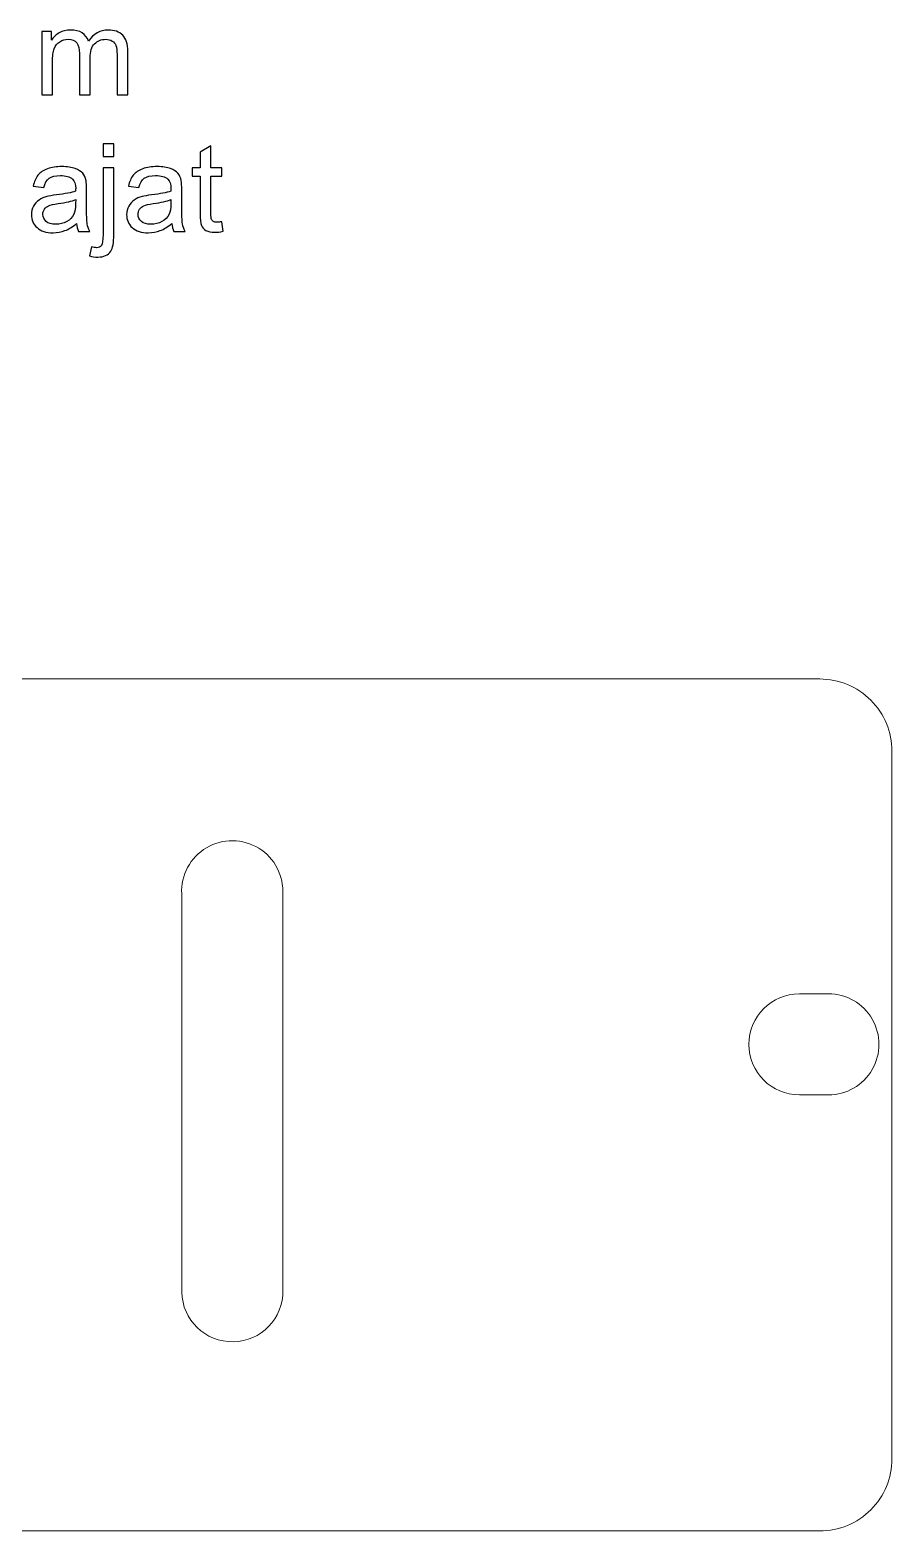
# Model space of a CAD drawing. Header units: millimetres. Extents: x -86 to 86, y -30 to 76.
# Drawn here: x 25.9 to 85.6, y -29.5 to 74.4 of the extents above; entities that cross this region are included whole.
import ezdxf

# ---------------------------------------------------------------- set-up
doc = ezdxf.new("R2010")
doc.units = ezdxf.units.MM
doc.header["$MEASUREMENT"] = 0
doc.layers.add('Layer 1', color=7, linetype='Continuous')
doc.layers.add('VISIBLE', color=7, linetype='Continuous')

msp = doc.modelspace()

# ---------------------------------------------------------------- linework, layer by layer
at = {"layer": 'Layer 1', "color": 250}
for points, knots in [([(26.7143, 69.9536), (26.7143, 69.9536), (26.7143, 74.3478), (26.7143, 74.3478), (26.7143, 74.3478), (26.7143, 74.3478), (27.3832, 74.3478), (27.3832, 74.3478), (27.3832, 74.3478), (27.3832, 74.3478), (27.3832, 73.7269), (27.3832, 73.7269), (27.3832, 73.7269), (27.52, 73.9414), (27.7035, 74.115), (27.9321, 74.2448), (27.9321, 74.2448), (28.1607, 74.376), (28.4203, 74.441), (28.7124, 74.441), (28.7124, 74.441), (29.037, 74.441), (29.3037, 74.3732), (29.5111, 74.2392), (29.5111, 74.2392), (29.7186, 74.1037), (29.8653, 73.916), (29.95, 73.6733), (29.95, 73.6733), (30.2999, 74.1855), (30.7529, 74.441), (31.3117, 74.441), (31.3117, 74.441), (31.7492, 74.441), (32.0864, 74.321), (32.3207, 74.0797), (32.3207, 74.0797), (32.5563, 73.8384), (32.6749, 73.4673), (32.6749, 72.9663), (32.6749, 72.9663), (32.6749, 72.9663), (32.6749, 69.9536), (32.6749, 69.9536), (32.6749, 69.9536), (32.6749, 69.9536), (31.9298, 69.9536), (31.9298, 69.9536), (31.9298, 69.9536), (31.9298, 69.9536), (31.9298, 72.7194), (31.9298, 72.7194), (31.9298, 72.7194), (31.9298, 73.0157), (31.9044, 73.2302), (31.8564, 73.3614), (31.8564, 73.3614), (31.8084, 73.4927), (31.7209, 73.5971), (31.5925, 73.6775), (31.5925, 73.6775), (31.4655, 73.758), (31.316, 73.7975), (31.1452, 73.7975), (31.1452, 73.7975), (30.8348, 73.7975), (30.5779, 73.6945), (30.3733, 73.4899), (30.3733, 73.4899), (30.1687, 73.2838), (30.0671, 72.955), (30.0671, 72.5035), (30.0671, 72.5035), (30.0671, 72.5035), (30.0671, 69.9536), (30.0671, 69.9536), (30.0671, 69.9536), (30.0671, 69.9536), (29.322, 69.9536), (29.322, 69.9536), (29.322, 69.9536), (29.322, 69.9536), (29.322, 72.8055), (29.322, 72.8055), (29.322, 72.8055), (29.322, 73.1357), (29.2614, 73.384), (29.14, 73.5491), (29.14, 73.5491), (29.0187, 73.7142), (28.8197, 73.7975), (28.5445, 73.7975), (28.5445, 73.7975), (28.3357, 73.7975), (28.1424, 73.7424), (27.9646, 73.6324), (27.9646, 73.6324), (27.7868, 73.5223), (27.6583, 73.3614), (27.5779, 73.1484), (27.5779, 73.1484), (27.4989, 72.9367), (27.4594, 72.6305), (27.4594, 72.2311), (27.4594, 72.2311), (27.4594, 72.2311), (27.4594, 69.9536), (27.4594, 69.9536), (27.4594, 69.9536), (27.4594, 69.9536), (26.7143, 69.9536), (26.7143, 69.9536)], [0, 0, 0, 0, 0.03448276, 0.03448276, 0.03448276, 0.03448276, 0.06896552, 0.06896552, 0.06896552, 0.06896552, 0.10344828, 0.10344828, 0.10344828, 0.10344828, 0.13793103, 0.13793103, 0.13793103, 0.13793103, 0.17241379, 0.17241379, 0.17241379, 0.17241379, 0.20689655, 0.20689655, 0.20689655, 0.20689655, 0.24137931, 0.24137931, 0.24137931, 0.24137931, 0.27586207, 0.27586207, 0.27586207, 0.27586207, 0.31034483, 0.31034483, 0.31034483, 0.31034483, 0.34482759, 0.34482759, 0.34482759, 0.34482759, 0.37931034, 0.37931034, 0.37931034, 0.37931034, 0.4137931, 0.4137931, 0.4137931, 0.4137931, 0.44827586, 0.44827586, 0.44827586, 0.44827586, 0.48275862, 0.48275862, 0.48275862, 0.48275862, 0.51724138, 0.51724138, 0.51724138, 0.51724138, 0.55172414, 0.55172414, 0.55172414, 0.55172414, 0.5862069, 0.5862069, 0.5862069, 0.5862069, 0.62068966, 0.62068966, 0.62068966, 0.62068966, 0.65517241, 0.65517241, 0.65517241, 0.65517241, 0.68965517, 0.68965517, 0.68965517, 0.68965517, 0.72413793, 0.72413793, 0.72413793, 0.72413793, 0.75862069, 0.75862069, 0.75862069, 0.75862069, 0.79310345, 0.79310345, 0.79310345, 0.79310345, 0.82758621, 0.82758621, 0.82758621, 0.82758621, 0.86206897, 0.86206897, 0.86206897, 0.86206897, 0.89655172, 0.89655172, 0.89655172, 0.89655172, 0.93103448, 0.93103448, 0.93103448, 0.93103448, 1, 1, 1, 1]), ([(30.9604, 65.6935), (30.9604, 65.6935), (30.9604, 66.5571), (30.9604, 66.5571), (30.9604, 66.5571), (30.9604, 66.5571), (31.7054, 66.5571), (31.7054, 66.5571), (31.7054, 66.5571), (31.7054, 66.5571), (31.7054, 65.6935), (31.7054, 65.6935), (31.7054, 65.6935), (31.7054, 65.6935), (30.9604, 65.6935), (30.9604, 65.6935)], [0, 0, 0, 0, 0.2, 0.2, 0.2, 0.2, 0.4, 0.4, 0.4, 0.4, 0.6, 0.6, 0.6, 0.6, 1, 1, 1, 1]), ([(39.1716, 61.1595), (39.1716, 61.1595), (39.2732, 60.502), (39.2732, 60.502), (39.2732, 60.502), (39.0644, 60.4582), (38.8767, 60.4356), (38.713, 60.4356), (38.713, 60.4356), (38.4435, 60.4356), (38.2347, 60.478), (38.0851, 60.564), (38.0851, 60.564), (37.9369, 60.6501), (37.8325, 60.7616), (37.7718, 60.9013), (37.7718, 60.9013), (37.7111, 61.041), (37.6815, 61.3345), (37.6815, 61.7818), (37.6815, 61.7818), (37.6815, 61.7818), (37.6815, 64.3134), (37.6815, 64.3134), (37.6815, 64.3134), (37.6815, 64.3134), (37.1312, 64.3134), (37.1312, 64.3134), (37.1312, 64.3134), (37.1312, 64.3134), (37.1312, 64.8891), (37.1312, 64.8891), (37.1312, 64.8891), (37.1312, 64.8891), (37.6815, 64.8891), (37.6815, 64.8891), (37.6815, 64.8891), (37.6815, 64.8891), (37.6815, 65.9757), (37.6815, 65.9757), (37.6815, 65.9757), (37.6815, 65.9757), (38.4266, 66.423), (38.4266, 66.423), (38.4266, 66.423), (38.4266, 66.423), (38.4266, 64.8891), (38.4266, 64.8891), (38.4266, 64.8891), (38.4266, 64.8891), (39.1716, 64.8891), (39.1716, 64.8891), (39.1716, 64.8891), (39.1716, 64.8891), (39.1716, 64.3134), (39.1716, 64.3134), (39.1716, 64.3134), (39.1716, 64.3134), (38.4266, 64.3134), (38.4266, 64.3134), (38.4266, 64.3134), (38.4266, 64.3134), (38.4266, 61.7395), (38.4266, 61.7395), (38.4266, 61.7395), (38.4266, 61.5264), (38.4393, 61.3895), (38.4661, 61.3289), (38.4661, 61.3289), (38.4915, 61.2682), (38.5338, 61.2202), (38.5931, 61.1835), (38.5931, 61.1835), (38.6524, 61.1482), (38.737, 61.1299), (38.8471, 61.1299), (38.8471, 61.1299), (38.9289, 61.1299), (39.0376, 61.1398), (39.1716, 61.1595)], [0, 0, 0, 0, 0.04761905, 0.04761905, 0.04761905, 0.04761905, 0.0952381, 0.0952381, 0.0952381, 0.0952381, 0.14285714, 0.14285714, 0.14285714, 0.14285714, 0.19047619, 0.19047619, 0.19047619, 0.19047619, 0.23809524, 0.23809524, 0.23809524, 0.23809524, 0.28571429, 0.28571429, 0.28571429, 0.28571429, 0.33333333, 0.33333333, 0.33333333, 0.33333333, 0.38095238, 0.38095238, 0.38095238, 0.38095238, 0.42857143, 0.42857143, 0.42857143, 0.42857143, 0.47619048, 0.47619048, 0.47619048, 0.47619048, 0.52380952, 0.52380952, 0.52380952, 0.52380952, 0.57142857, 0.57142857, 0.57142857, 0.57142857, 0.61904762, 0.61904762, 0.61904762, 0.61904762, 0.66666667, 0.66666667, 0.66666667, 0.66666667, 0.71428571, 0.71428571, 0.71428571, 0.71428571, 0.76190476, 0.76190476, 0.76190476, 0.76190476, 0.80952381, 0.80952381, 0.80952381, 0.80952381, 0.85714286, 0.85714286, 0.85714286, 0.85714286, 0.9047619, 0.9047619, 0.9047619, 0.9047619, 1, 1, 1, 1]), ([(29.1259, 61.0452), (28.8493, 60.8096), (28.5826, 60.6445), (28.3272, 60.5471), (28.3272, 60.5471), (28.0718, 60.4497), (27.7981, 60.4018), (27.5045, 60.4018), (27.5045, 60.4018), (27.0219, 60.4018), (26.6508, 60.5189), (26.3912, 60.7545), (26.3912, 60.7545), (26.1315, 60.9888), (26.0017, 61.2894), (26.0017, 61.6548), (26.0017, 61.6548), (26.0017, 61.8693), (26.0511, 62.0655), (26.1485, 62.2433), (26.1485, 62.2433), (26.2472, 62.4211), (26.3756, 62.5622), (26.5337, 62.6694), (26.5337, 62.6694), (26.6931, 62.7767), (26.8709, 62.8585), (27.0699, 62.9136), (27.0699, 62.9136), (27.2167, 62.9517), (27.4382, 62.9883), (27.7331, 63.025), (27.7331, 63.025), (28.3343, 63.0956), (28.7788, 63.1817), (29.0624, 63.2804), (29.0624, 63.2804), (29.0652, 63.382), (29.0666, 63.447), (29.0666, 63.4738), (29.0666, 63.4738), (29.0666, 63.7757), (28.9961, 63.9888), (28.855, 64.113), (28.855, 64.113), (28.6645, 64.2809), (28.3808, 64.3642), (28.0055, 64.3642), (28.0055, 64.3642), (27.6541, 64.3642), (27.3945, 64.3021), (27.228, 64.1793), (27.228, 64.1793), (27.06, 64.0566), (26.9373, 63.8392), (26.8568, 63.526), (26.8568, 63.526), (26.8568, 63.526), (26.1287, 63.6276), (26.1287, 63.6276), (26.1287, 63.6276), (26.195, 63.9394), (26.3037, 64.192), (26.4561, 64.3839), (26.4561, 64.3839), (26.6085, 64.5758), (26.8286, 64.7226), (27.1165, 64.827), (27.1165, 64.827), (27.4029, 64.93), (27.7374, 64.9823), (28.1156, 64.9823), (28.1156, 64.9823), (28.4909, 64.9823), (28.7971, 64.9385), (29.0328, 64.8496), (29.0328, 64.8496), (29.267, 64.7607), (29.4406, 64.6506), (29.5507, 64.5166), (29.5507, 64.5166), (29.6607, 64.3825), (29.7383, 64.2132), (29.7835, 64.0086), (29.7835, 64.0086), (29.8075, 63.8816), (29.8202, 63.653), (29.8202, 63.3242), (29.8202, 63.3242), (29.8202, 63.3242), (29.8202, 62.3364), (29.8202, 62.3364), (29.8202, 62.3364), (29.8202, 61.6464), (29.8357, 61.2103), (29.8667, 61.0255), (29.8667, 61.0255), (29.8964, 60.8406), (29.9585, 60.6642), (30.0488, 60.4949), (30.0488, 60.4949), (30.0488, 60.4949), (29.2698, 60.4949), (29.2698, 60.4949), (29.2698, 60.4949), (29.1951, 60.6515), (29.1471, 60.835), (29.1259, 61.0452)], [0, 0, 0, 0, 0.03571429, 0.03571429, 0.03571429, 0.03571429, 0.07142857, 0.07142857, 0.07142857, 0.07142857, 0.10714286, 0.10714286, 0.10714286, 0.10714286, 0.14285714, 0.14285714, 0.14285714, 0.14285714, 0.17857143, 0.17857143, 0.17857143, 0.17857143, 0.21428571, 0.21428571, 0.21428571, 0.21428571, 0.25, 0.25, 0.25, 0.25, 0.28571429, 0.28571429, 0.28571429, 0.28571429, 0.32142857, 0.32142857, 0.32142857, 0.32142857, 0.35714286, 0.35714286, 0.35714286, 0.35714286, 0.39285714, 0.39285714, 0.39285714, 0.39285714, 0.42857143, 0.42857143, 0.42857143, 0.42857143, 0.46428571, 0.46428571, 0.46428571, 0.46428571, 0.5, 0.5, 0.5, 0.5, 0.53571429, 0.53571429, 0.53571429, 0.53571429, 0.57142857, 0.57142857, 0.57142857, 0.57142857, 0.60714286, 0.60714286, 0.60714286, 0.60714286, 0.64285714, 0.64285714, 0.64285714, 0.64285714, 0.67857143, 0.67857143, 0.67857143, 0.67857143, 0.71428571, 0.71428571, 0.71428571, 0.71428571, 0.75, 0.75, 0.75, 0.75, 0.78571429, 0.78571429, 0.78571429, 0.78571429, 0.82142857, 0.82142857, 0.82142857, 0.82142857, 0.85714286, 0.85714286, 0.85714286, 0.85714286, 0.89285714, 0.89285714, 0.89285714, 0.89285714, 0.92857143, 0.92857143, 0.92857143, 0.92857143, 1, 1, 1, 1]), ([(30.0177, 58.7959), (30.0177, 58.7959), (30.1546, 59.4267), (30.1546, 59.4267), (30.1546, 59.4267), (30.3042, 59.3886), (30.4213, 59.3688), (30.5074, 59.3688), (30.5074, 59.3688), (30.6598, 59.3688), (30.7727, 59.4196), (30.8475, 59.5198), (30.8475, 59.5198), (30.9223, 59.62), (30.9604, 59.8726), (30.9604, 60.2748), (30.9604, 60.2748), (30.9604, 60.2748), (30.9604, 64.8891), (30.9604, 64.8891), (30.9604, 64.8891), (30.9604, 64.8891), (31.7054, 64.8891), (31.7054, 64.8891), (31.7054, 64.8891), (31.7054, 64.8891), (31.7054, 60.2592), (31.7054, 60.2592), (31.7054, 60.2592), (31.7054, 59.7188), (31.6349, 59.342), (31.4938, 59.1304), (31.4938, 59.1304), (31.3146, 58.8552), (31.0168, 58.7169), (30.6005, 58.7169), (30.6005, 58.7169), (30.3987, 58.7169), (30.2054, 58.7437), (30.0177, 58.7959)], [0, 0, 0, 0, 0.09090909, 0.09090909, 0.09090909, 0.09090909, 0.18181818, 0.18181818, 0.18181818, 0.18181818, 0.27272727, 0.27272727, 0.27272727, 0.27272727, 0.36363636, 0.36363636, 0.36363636, 0.36363636, 0.45454545, 0.45454545, 0.45454545, 0.45454545, 0.54545455, 0.54545455, 0.54545455, 0.54545455, 0.63636364, 0.63636364, 0.63636364, 0.63636364, 0.72727273, 0.72727273, 0.72727273, 0.72727273, 0.81818182, 0.81818182, 0.81818182, 0.81818182, 1, 1, 1, 1]), ([(35.7158, 61.0452), (35.4392, 60.8096), (35.1725, 60.6445), (34.9171, 60.5471), (34.9171, 60.5471), (34.6617, 60.4497), (34.388, 60.4018), (34.0944, 60.4018), (34.0944, 60.4018), (33.6118, 60.4018), (33.2407, 60.5189), (32.9811, 60.7545), (32.9811, 60.7545), (32.7214, 60.9888), (32.5916, 61.2894), (32.5916, 61.6548), (32.5916, 61.6548), (32.5916, 61.8693), (32.641, 62.0655), (32.7384, 62.2433), (32.7384, 62.2433), (32.8371, 62.4211), (32.9655, 62.5622), (33.1236, 62.6694), (33.1236, 62.6694), (33.283, 62.7767), (33.4608, 62.8585), (33.6598, 62.9136), (33.6598, 62.9136), (33.8066, 62.9517), (34.0281, 62.9883), (34.323, 63.025), (34.323, 63.025), (34.9242, 63.0956), (35.3687, 63.1817), (35.6523, 63.2804), (35.6523, 63.2804), (35.6551, 63.382), (35.6565, 63.447), (35.6565, 63.4738), (35.6565, 63.4738), (35.6565, 63.7757), (35.586, 63.9888), (35.4449, 64.113), (35.4449, 64.113), (35.2544, 64.2809), (34.9707, 64.3642), (34.5954, 64.3642), (34.5954, 64.3642), (34.244, 64.3642), (33.9844, 64.3021), (33.8179, 64.1793), (33.8179, 64.1793), (33.6499, 64.0566), (33.5272, 63.8392), (33.4467, 63.526), (33.4467, 63.526), (33.4467, 63.526), (32.7186, 63.6276), (32.7186, 63.6276), (32.7186, 63.6276), (32.7849, 63.9394), (32.8936, 64.192), (33.046, 64.3839), (33.046, 64.3839), (33.1984, 64.5758), (33.4185, 64.7226), (33.7064, 64.827), (33.7064, 64.827), (33.9928, 64.93), (34.3273, 64.9823), (34.7055, 64.9823), (34.7055, 64.9823), (35.0808, 64.9823), (35.387, 64.9385), (35.6227, 64.8496), (35.6227, 64.8496), (35.8569, 64.7607), (36.0305, 64.6506), (36.1406, 64.5166), (36.1406, 64.5166), (36.2506, 64.3825), (36.3282, 64.2132), (36.3734, 64.0086), (36.3734, 64.0086), (36.3974, 63.8816), (36.4101, 63.653), (36.4101, 63.3242), (36.4101, 63.3242), (36.4101, 63.3242), (36.4101, 62.3364), (36.4101, 62.3364), (36.4101, 62.3364), (36.4101, 61.6464), (36.4256, 61.2103), (36.4566, 61.0255), (36.4566, 61.0255), (36.4863, 60.8406), (36.5484, 60.6642), (36.6387, 60.4949), (36.6387, 60.4949), (36.6387, 60.4949), (35.8597, 60.4949), (35.8597, 60.4949), (35.8597, 60.4949), (35.785, 60.6515), (35.737, 60.835), (35.7158, 61.0452)], [0, 0, 0, 0, 0.03571429, 0.03571429, 0.03571429, 0.03571429, 0.07142857, 0.07142857, 0.07142857, 0.07142857, 0.10714286, 0.10714286, 0.10714286, 0.10714286, 0.14285714, 0.14285714, 0.14285714, 0.14285714, 0.17857143, 0.17857143, 0.17857143, 0.17857143, 0.21428571, 0.21428571, 0.21428571, 0.21428571, 0.25, 0.25, 0.25, 0.25, 0.28571429, 0.28571429, 0.28571429, 0.28571429, 0.32142857, 0.32142857, 0.32142857, 0.32142857, 0.35714286, 0.35714286, 0.35714286, 0.35714286, 0.39285714, 0.39285714, 0.39285714, 0.39285714, 0.42857143, 0.42857143, 0.42857143, 0.42857143, 0.46428571, 0.46428571, 0.46428571, 0.46428571, 0.5, 0.5, 0.5, 0.5, 0.53571429, 0.53571429, 0.53571429, 0.53571429, 0.57142857, 0.57142857, 0.57142857, 0.57142857, 0.60714286, 0.60714286, 0.60714286, 0.60714286, 0.64285714, 0.64285714, 0.64285714, 0.64285714, 0.67857143, 0.67857143, 0.67857143, 0.67857143, 0.71428571, 0.71428571, 0.71428571, 0.71428571, 0.75, 0.75, 0.75, 0.75, 0.78571429, 0.78571429, 0.78571429, 0.78571429, 0.82142857, 0.82142857, 0.82142857, 0.82142857, 0.85714286, 0.85714286, 0.85714286, 0.85714286, 0.89285714, 0.89285714, 0.89285714, 0.89285714, 0.92857143, 0.92857143, 0.92857143, 0.92857143, 1, 1, 1, 1]), ([(29.0666, 62.6962), (28.7957, 62.5862), (28.3893, 62.493), (27.8474, 62.4168), (27.8474, 62.4168), (27.5398, 62.3731), (27.3225, 62.3237), (27.1955, 62.2687), (27.1955, 62.2687), (27.0685, 62.2136), (26.9711, 62.1332), (26.902, 62.0288), (26.902, 62.0288), (26.8328, 61.923), (26.7976, 61.8058), (26.7976, 61.676), (26.7976, 61.676), (26.7976, 61.4799), (26.8724, 61.3148), (27.0233, 61.1835), (27.0233, 61.1835), (27.1743, 61.0523), (27.3945, 60.986), (27.6838, 60.986), (27.6838, 60.986), (27.9702, 60.986), (28.2256, 61.0481), (28.45, 61.1736), (28.45, 61.1736), (28.6729, 61.2978), (28.838, 61.4686), (28.9425, 61.6845), (28.9425, 61.6845), (29.0229, 61.8524), (29.0624, 62.0993), (29.0624, 62.4253), (29.0624, 62.4253), (29.0624, 62.4253), (29.0666, 62.6962), (29.0666, 62.6962)], [0, 0, 0, 0, 0.09090909, 0.09090909, 0.09090909, 0.09090909, 0.18181818, 0.18181818, 0.18181818, 0.18181818, 0.27272727, 0.27272727, 0.27272727, 0.27272727, 0.36363636, 0.36363636, 0.36363636, 0.36363636, 0.45454545, 0.45454545, 0.45454545, 0.45454545, 0.54545455, 0.54545455, 0.54545455, 0.54545455, 0.63636364, 0.63636364, 0.63636364, 0.63636364, 0.72727273, 0.72727273, 0.72727273, 0.72727273, 0.81818182, 0.81818182, 0.81818182, 0.81818182, 1, 1, 1, 1]), ([(35.6565, 62.6962), (35.3856, 62.5862), (34.9792, 62.493), (34.4373, 62.4168), (34.4373, 62.4168), (34.1297, 62.3731), (33.9124, 62.3237), (33.7854, 62.2687), (33.7854, 62.2687), (33.6584, 62.2136), (33.561, 62.1332), (33.4919, 62.0288), (33.4919, 62.0288), (33.4227, 61.923), (33.3875, 61.8058), (33.3875, 61.676), (33.3875, 61.676), (33.3875, 61.4799), (33.4623, 61.3148), (33.6132, 61.1835), (33.6132, 61.1835), (33.7642, 61.0523), (33.9844, 60.986), (34.2737, 60.986), (34.2737, 60.986), (34.5601, 60.986), (34.8155, 61.0481), (35.0399, 61.1736), (35.0399, 61.1736), (35.2628, 61.2978), (35.4279, 61.4686), (35.5324, 61.6845), (35.5324, 61.6845), (35.6128, 61.8524), (35.6523, 62.0993), (35.6523, 62.4253), (35.6523, 62.4253), (35.6523, 62.4253), (35.6565, 62.6962), (35.6565, 62.6962)], [0, 0, 0, 0, 0.09090909, 0.09090909, 0.09090909, 0.09090909, 0.18181818, 0.18181818, 0.18181818, 0.18181818, 0.27272727, 0.27272727, 0.27272727, 0.27272727, 0.36363636, 0.36363636, 0.36363636, 0.36363636, 0.45454545, 0.45454545, 0.45454545, 0.45454545, 0.54545455, 0.54545455, 0.54545455, 0.54545455, 0.63636364, 0.63636364, 0.63636364, 0.63636364, 0.72727273, 0.72727273, 0.72727273, 0.72727273, 0.81818182, 0.81818182, 0.81818182, 0.81818182, 1, 1, 1, 1])]:
    msp.add_open_spline(points, degree=3, knots=knots, dxfattribs=at)
at = {"layer": 'VISIBLE', "lineweight": 9}
for points in [[(80.5553, 29.5), (80.5553, 29.5), (-80.5553, 29.5), (-80.5553, 29.5)], [(85.5553, -24.5), (85.5553, -24.5), (85.5553, 24.5), (85.5553, 24.5)], [(43.4, 14.8), (43.4, 14.8), (43.4, -13.1901), (43.4, -13.1901)], [(36.4241, 14.3901), (36.4241, 14.3901), (36.4241, -12.6099), (36.4241, -12.6099)], [(79.1553, 7.7), (79.1553, 7.7), (81.1553, 7.7), (81.1553, 7.7)], [(79.1553, 0.7), (79.1553, 0.7), (81.1553, 0.7), (81.1553, 0.7)], [(-80.5553, -29.5), (-80.5553, -29.5), (80.5553, -29.5), (80.5553, -29.5)]]:
    msp.add_open_spline(points, degree=3, dxfattribs=at)
for points, knots in [([(85.5553, 24.5), (85.5553, 25.8261), (85.0285, 27.0979), (84.0908, 28.0355), (84.0908, 28.0355), (83.1532, 28.9732), (81.8814, 29.5), (80.5553, 29.5)], [0, 0, 0, 0, 0.33333333, 0.33333333, 0.33333333, 0.33333333, 1, 1, 1, 1]), ([(43.4, 14.8), (43.4, 16.0995), (42.68, 17.292), (41.5301, 17.8972), (41.5301, 17.8972), (40.3802, 18.5024), (38.9896, 18.4207), (37.9184, 17.685), (37.9184, 17.685), (36.8473, 16.9493), (36.2719, 15.6807), (36.4241, 14.3901)], [0, 0, 0, 0, 0.25, 0.25, 0.25, 0.25, 0.5, 0.5, 0.5, 0.5, 1, 1, 1, 1]), ([(79.1553, 7.7), (77.2223, 7.7), (75.6553, 6.133), (75.6553, 4.2), (75.6553, 4.2), (75.6553, 2.267), (77.2223, 0.7), (79.1553, 0.7)], [0, 0, 0, 0, 0.33333333, 0.33333333, 0.33333333, 0.33333333, 1, 1, 1, 1]), ([(81.1553, 0.7), (82.4057, 0.7), (83.5612, 1.3671), (84.1864, 2.45), (84.1864, 2.45), (84.8116, 3.5329), (84.8116, 4.8671), (84.1864, 5.95), (84.1864, 5.95), (83.5612, 7.0329), (82.4057, 7.7), (81.1553, 7.7)], [0, 0, 0, 0, 0.25, 0.25, 0.25, 0.25, 0.5, 0.5, 0.5, 0.5, 1, 1, 1, 1]), ([(36.4241, -12.6099), (36.2639, -14.5362), (37.6956, -16.2277), (39.6219, -16.388), (39.6219, -16.388), (41.5483, -16.5482), (43.2398, -15.1165), (43.4, -13.1901)], [0, 0, 0, 0, 0.33333333, 0.33333333, 0.33333333, 0.33333333, 1, 1, 1, 1]), ([(80.5553, -29.5), (81.8814, -29.5), (83.1532, -28.9732), (84.0908, -28.0355), (84.0908, -28.0355), (85.0285, -27.0979), (85.5553, -25.8261), (85.5553, -24.5)], [0, 0, 0, 0, 0.33333333, 0.33333333, 0.33333333, 0.33333333, 1, 1, 1, 1])]:
    msp.add_open_spline(points, degree=3, knots=knots, dxfattribs=at)

doc.saveas('drawing.dxf')
